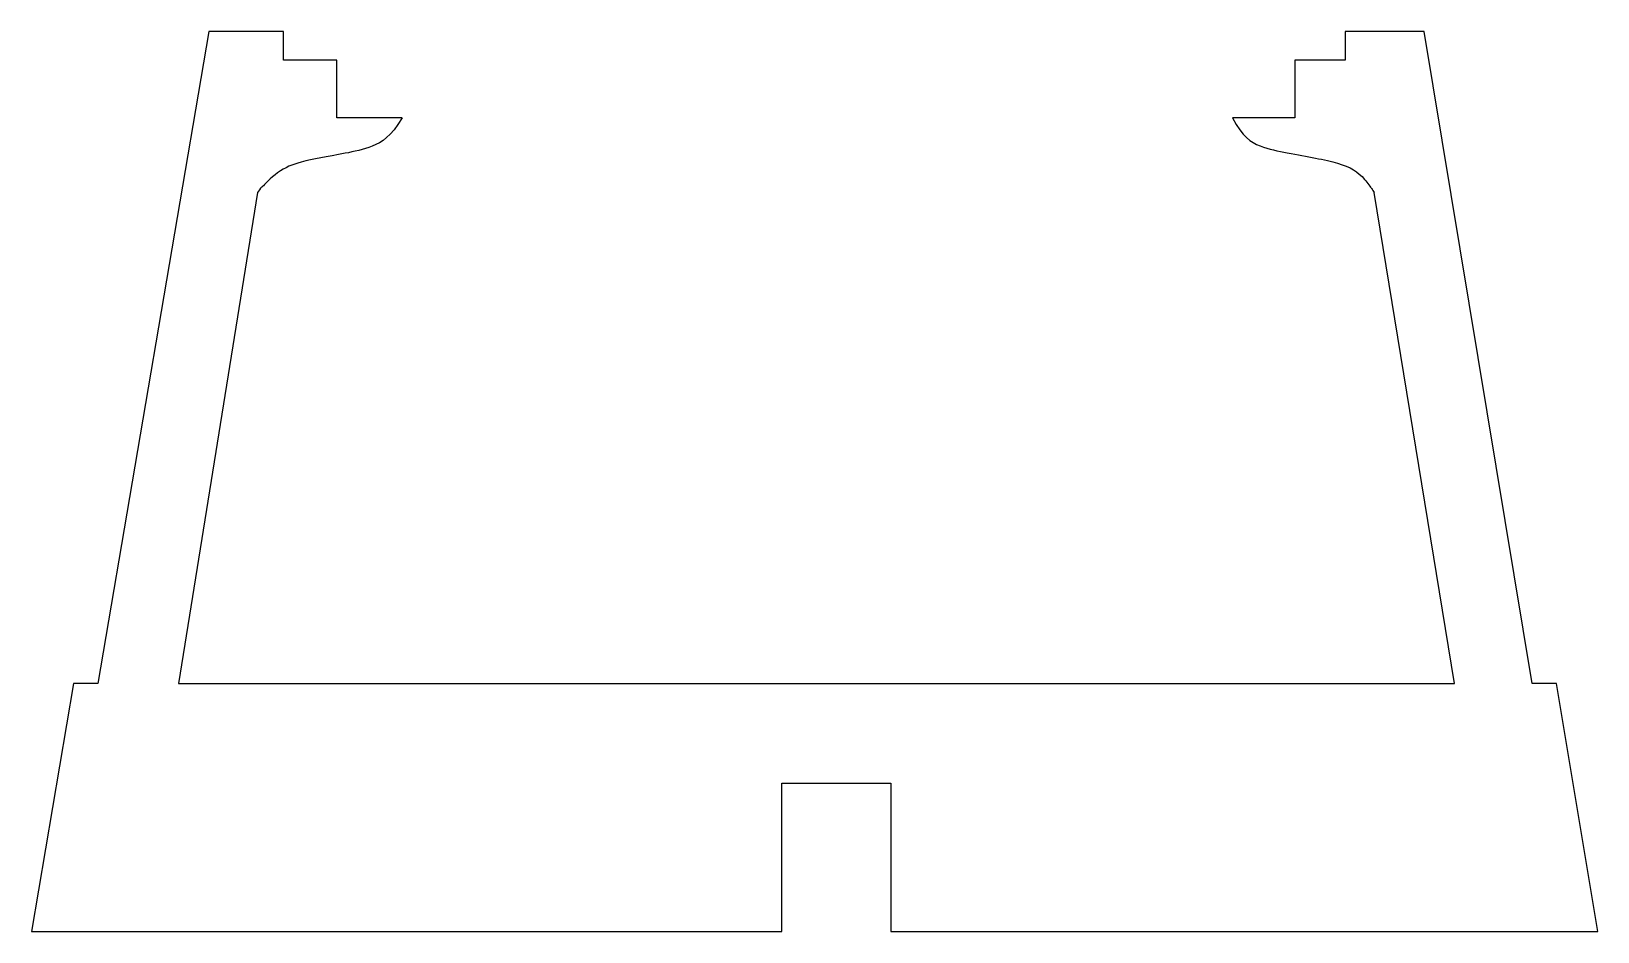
# Model space of a CAD drawing. Header units: millimetres. Extents: x -11 to 104, y -18 to 48.
import ezdxf

# ---------------------------------------------------------------- set-up
doc = ezdxf.new("R2010")
doc.units = ezdxf.units.MM

msp = doc.modelspace()

# ---------------------------------------------------------------- linework, layer by layer
at = {"color": 7, "linetype": 'Continuous'}
for p, q in [((2.23, 47.88), (-5.92, 0)), ((7.7, 47.88), (2.23, 47.88)), ((7.7, 45.76), (7.7, 47.88)), ((91.41, 47.88), (85.61, 47.88)), ((85.61, 47.88), (85.61, 45.76)), ((99.34, 0), (91.41, 47.88)), ((11.61, 45.76), (7.7, 45.76)), ((11.61, 41.52), (11.61, 45.76)), ((85.61, 45.76), (81.92, 45.76)), ((81.92, 45.76), (81.92, 41.52)), ((16.41, 41.52), (11.61, 41.52)), ((81.92, 41.52), (77.35, 41.52)), ((5.8, 36.05), (0, 0)), ((93.64, 0), (87.73, 36.05)), ((-7.7, 0), (-10.8, -18.21)), ((-5.92, 0), (-7.7, 0)), ((0, 0), (93.64, 0)), ((101.12, 0), (99.34, 0)), ((104.14, -18.21), (101.12, 0)), ((44.27, -18.21), (44.27, -7.31)), ((44.27, -7.31), (52.27, -7.31)), ((52.27, -7.31), (52.27, -18.21)), ((-10.8, -18.21), (44.27, -18.21)), ((52.27, -18.21), (104.14, -18.21))]:
    msp.add_line(p, q, dxfattribs=at)
for points, knots in [([(16.41, 41.52), (15.57, 40.15), (14.37, 39.36), (11.33, 38.73), (9.19, 38.42), (7.26, 37.68), (5.8, 36.05), (6.24, 36.66), (5.8, 36.05)], [0, 0, 0, 0, 0.127548, 0.242058, 0.48917, 0.661699, 0.826471, 1, 1, 1, 1]), ([(77.35, 41.52), (78.06, 40.15), (79.21, 39.37), (82.28, 38.8), (85.48, 38.22), (86.79, 37.44), (87.73, 36.05), (87.46, 36.55), (87.73, 36.05)], [0, 0, 0, 0, 0.123557, 0.234475, 0.484246, 0.744317, 0.866483, 1, 1, 1, 1])]:
    msp.add_open_spline(points, degree=3, knots=knots, dxfattribs=at)

doc.saveas('drawing.dxf')
